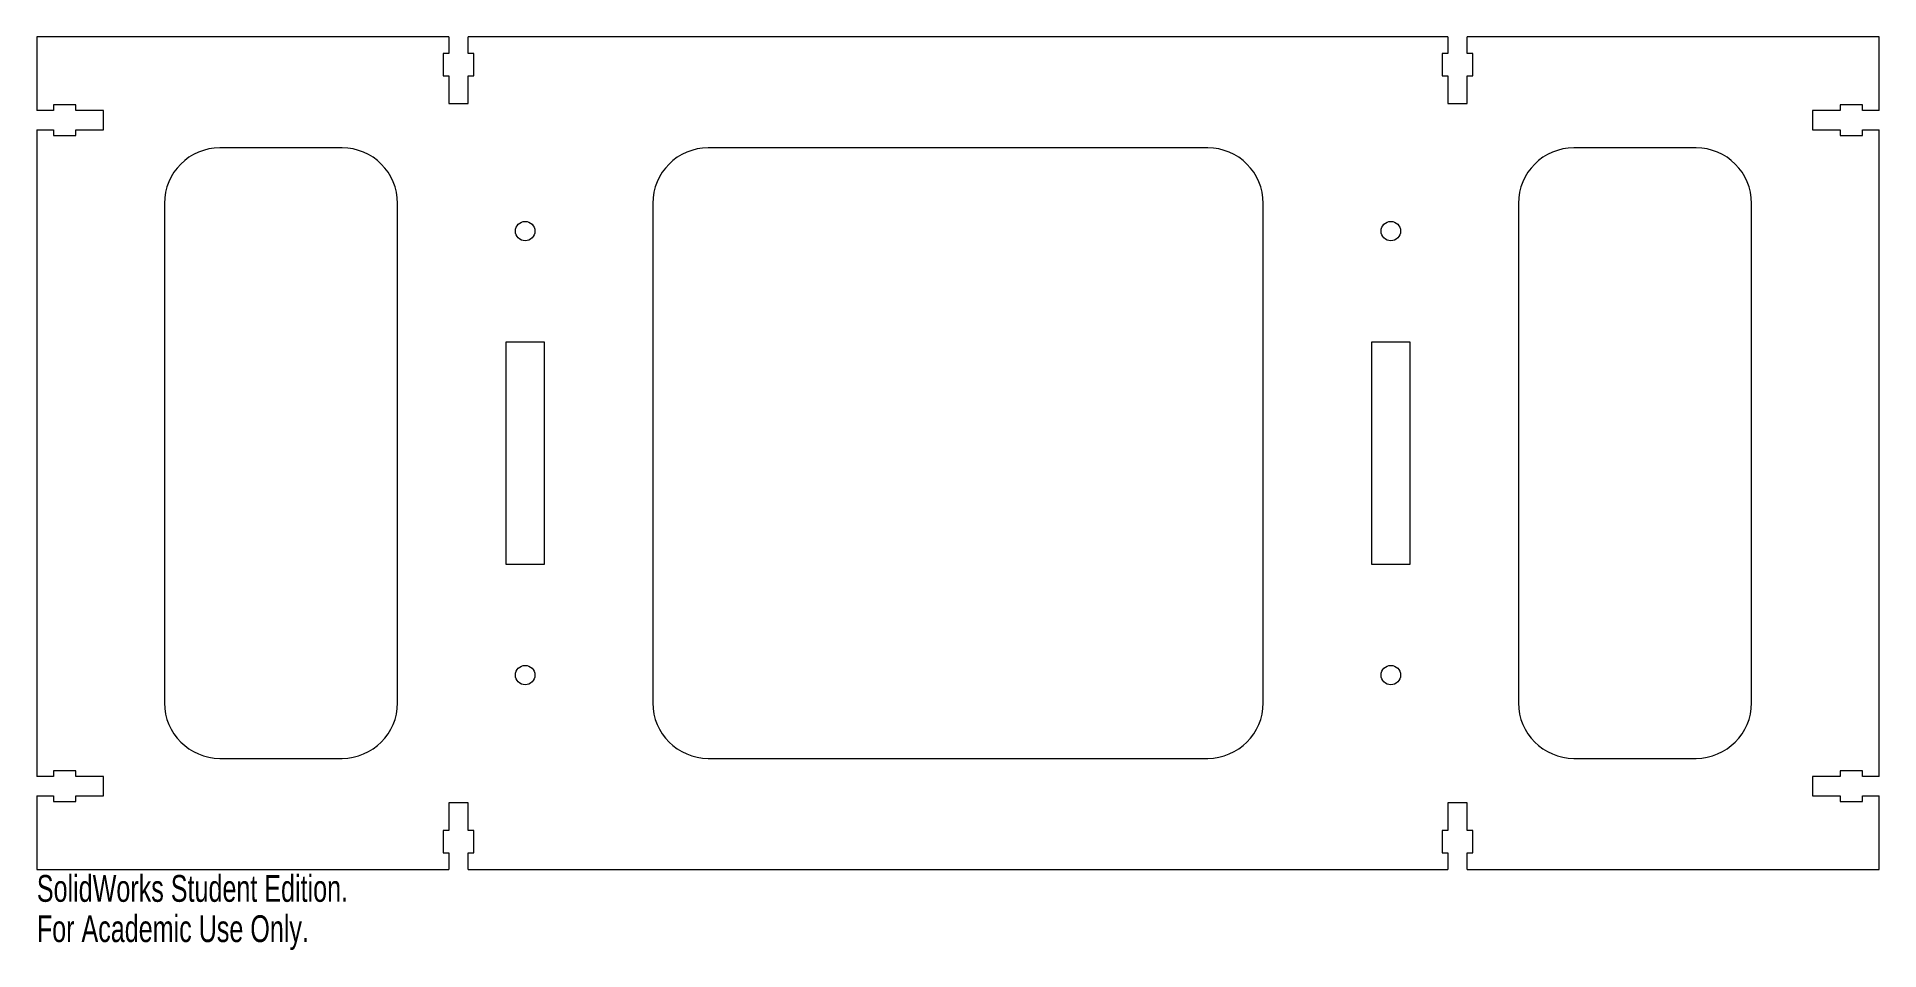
# Model space of a CAD drawing. Header units: millimetres. Extents: x -166 to 166, y -90 to 75.
import ezdxf

# ---------------------------------------------------------------- set-up
doc = ezdxf.new("R2010")
doc.units = ezdxf.units.MM
doc.styles.add('SLDTEXTSTYLE0', font='TXT', dxfattribs={"width": 0.7})

msp = doc.modelspace()

# ---------------------------------------------------------------- linework, layer by layer
at = {"color": 7, "linetype": 'Continuous', "lineweight": 15}
for p, q in [((-166, 75), (-166, 61.75)), ((-91.75, 75), (-166, 75)), ((-91.75, 75), (-91.75, 72)), ((-88.25, 72), (-88.25, 75)), ((88.25, 75), (-88.25, 75)), ((88.25, 75), (88.25, 72)), ((91.75, 72), (91.75, 75)), ((166, 75), (91.75, 75)), ((166, 61.75), (166, 75)), ((-91.75, 72), (-92.75, 72)), ((-92.75, 72), (-92.75, 68)), ((-87.25, 72), (-88.25, 72)), ((-87.25, 68), (-87.25, 72)), ((88.25, 72), (87.25, 72)), ((87.25, 72), (87.25, 68)), ((92.75, 72), (91.75, 72)), ((92.75, 68), (92.75, 72)), ((-92.75, 68), (-91.75, 68)), ((-91.75, 68), (-91.75, 63)), ((-88.25, 63), (-88.25, 68)), ((-88.25, 68), (-87.25, 68)), ((87.25, 68), (88.25, 68)), ((88.25, 68), (88.25, 63)), ((91.75, 63), (91.75, 68)), ((91.75, 68), (92.75, 68)), ((-163, 61.75), (-166, 61.75)), ((-159, 62.75), (-163, 62.75)), ((-163, 62.75), (-163, 61.75)), ((-159, 61.75), (-159, 62.75)), ((-154, 61.75), (-159, 61.75)), ((-154, 58.25), (-154, 61.75)), ((-91.75, 63), (-88.25, 63)), ((88.25, 63), (91.75, 63)), ((159, 61.75), (154, 61.75)), ((154, 61.75), (154, 58.25)), ((163, 62.75), (159, 62.75)), ((159, 62.75), (159, 61.75)), ((163, 61.75), (163, 62.75)), ((166, 61.75), (163, 61.75)), ((-166, 58.25), (-166, -58.25)), ((-166, 58.25), (-163, 58.25)), ((-163, 58.25), (-163, 57.25)), ((-163, 57.25), (-159, 57.25)), ((-159, 57.25), (-159, 58.25)), ((-159, 58.25), (-154, 58.25)), ((154, 58.25), (159, 58.25)), ((159, 58.25), (159, 57.25)), ((159, 57.25), (163, 57.25)), ((163, 57.25), (163, 58.25)), ((163, 58.25), (166, 58.25)), ((166, -58.25), (166, 58.25)), ((-111, 55), (-133, 55)), ((45, 55), (-45, 55)), ((133, 55), (111, 55)), ((-143, 45), (-143, -45)), ((-101, -45), (-101, 45)), ((-55, 45), (-55, -45)), ((55, -45), (55, 45)), ((101, 45), (101, -45)), ((143, -45), (143, 45)), ((-74.5, 20), (-81.5, 20)), ((-81.5, 20), (-81.5, -20)), ((-74.5, -20), (-74.5, 20)), ((81.5, 20), (74.5, 20)), ((74.5, 20), (74.5, -20)), ((81.5, -20), (81.5, 20)), ((-81.5, -20), (-74.5, -20)), ((74.5, -20), (81.5, -20)), ((-133, -55), (-111, -55)), ((-45, -55), (45, -55)), ((111, -55), (133, -55)), ((-163, -58.25), (-166, -58.25)), ((-159, -57.25), (-163, -57.25)), ((-163, -57.25), (-163, -58.25)), ((-159, -58.25), (-159, -57.25)), ((-154, -58.25), (-159, -58.25)), ((-154, -61.75), (-154, -58.25)), ((159, -58.25), (154, -58.25)), ((154, -58.25), (154, -61.75)), ((163, -57.25), (159, -57.25)), ((159, -57.25), (159, -58.25)), ((163, -58.25), (163, -57.25)), ((166, -58.25), (163, -58.25)), ((-166, -61.75), (-163, -61.75)), ((-166, -61.75), (-166, -75)), ((-163, -61.75), (-163, -62.75)), ((-163, -62.75), (-159, -62.75)), ((-159, -62.75), (-159, -61.75)), ((-159, -61.75), (-154, -61.75)), ((-88.25, -63), (-91.75, -63)), ((-91.75, -63), (-91.75, -68)), ((-88.25, -68), (-88.25, -63)), ((91.75, -63), (88.25, -63)), ((88.25, -63), (88.25, -68)), ((91.75, -68), (91.75, -63)), ((154, -61.75), (159, -61.75)), ((159, -61.75), (159, -62.75)), ((159, -62.75), (163, -62.75)), ((163, -62.75), (163, -61.75)), ((163, -61.75), (166, -61.75)), ((166, -75), (166, -61.75)), ((-91.75, -68), (-92.75, -68)), ((-92.75, -68), (-92.75, -72)), ((-87.25, -68), (-88.25, -68)), ((-87.25, -72), (-87.25, -68)), ((88.25, -68), (87.25, -68)), ((87.25, -68), (87.25, -72)), ((92.75, -68), (91.75, -68)), ((92.75, -72), (92.75, -68)), ((-92.75, -72), (-91.75, -72)), ((-91.75, -72), (-91.75, -75)), ((-88.25, -72), (-87.25, -72)), ((-88.25, -75), (-88.25, -72)), ((87.25, -72), (88.25, -72)), ((88.25, -72), (88.25, -75)), ((91.75, -75), (91.75, -72)), ((91.75, -72), (92.75, -72)), ((-166, -75), (-91.75, -75)), ((-88.25, -75), (88.25, -75)), ((91.75, -75), (166, -75))]:
    msp.add_line(p, q, dxfattribs=at)
for centre in [(-78, 40), (78, 40), (-78, -40), (78, -40)]:
    msp.add_circle(centre, 1.75, dxfattribs=at)
for centre, start, end in [((-133, 45), 90, 180), ((-111, 45), 0, 90), ((-45, 45), 90, 180), ((45, 45), 0, 90), ((111, 45), 90, 180), ((133, 45), 0, 90), ((-133, -45), 180, 270), ((-111, -45), 270, 0), ((-45, -45), 180, 270), ((45, -45), 270, 0), ((111, -45), 180, 270), ((133, -45), 270, 0)]:
    msp.add_arc(centre, 10, start, end, dxfattribs=at)

# ---------------------------------------------------------------- texts
at = {"color": 7, "linetype": 'Continuous', "char_height": 4.8336, "attachment_point": 1, "style": 'SLDTEXTSTYLE0'}
for s, insert in [('SolidWorks Student Edition.', (-166, -76.02)), ('For Academic Use Only.', (-166, -83.27))]:
    msp.add_mtext(s, dxfattribs=dict(at, insert=insert))

doc.saveas('drawing.dxf')
